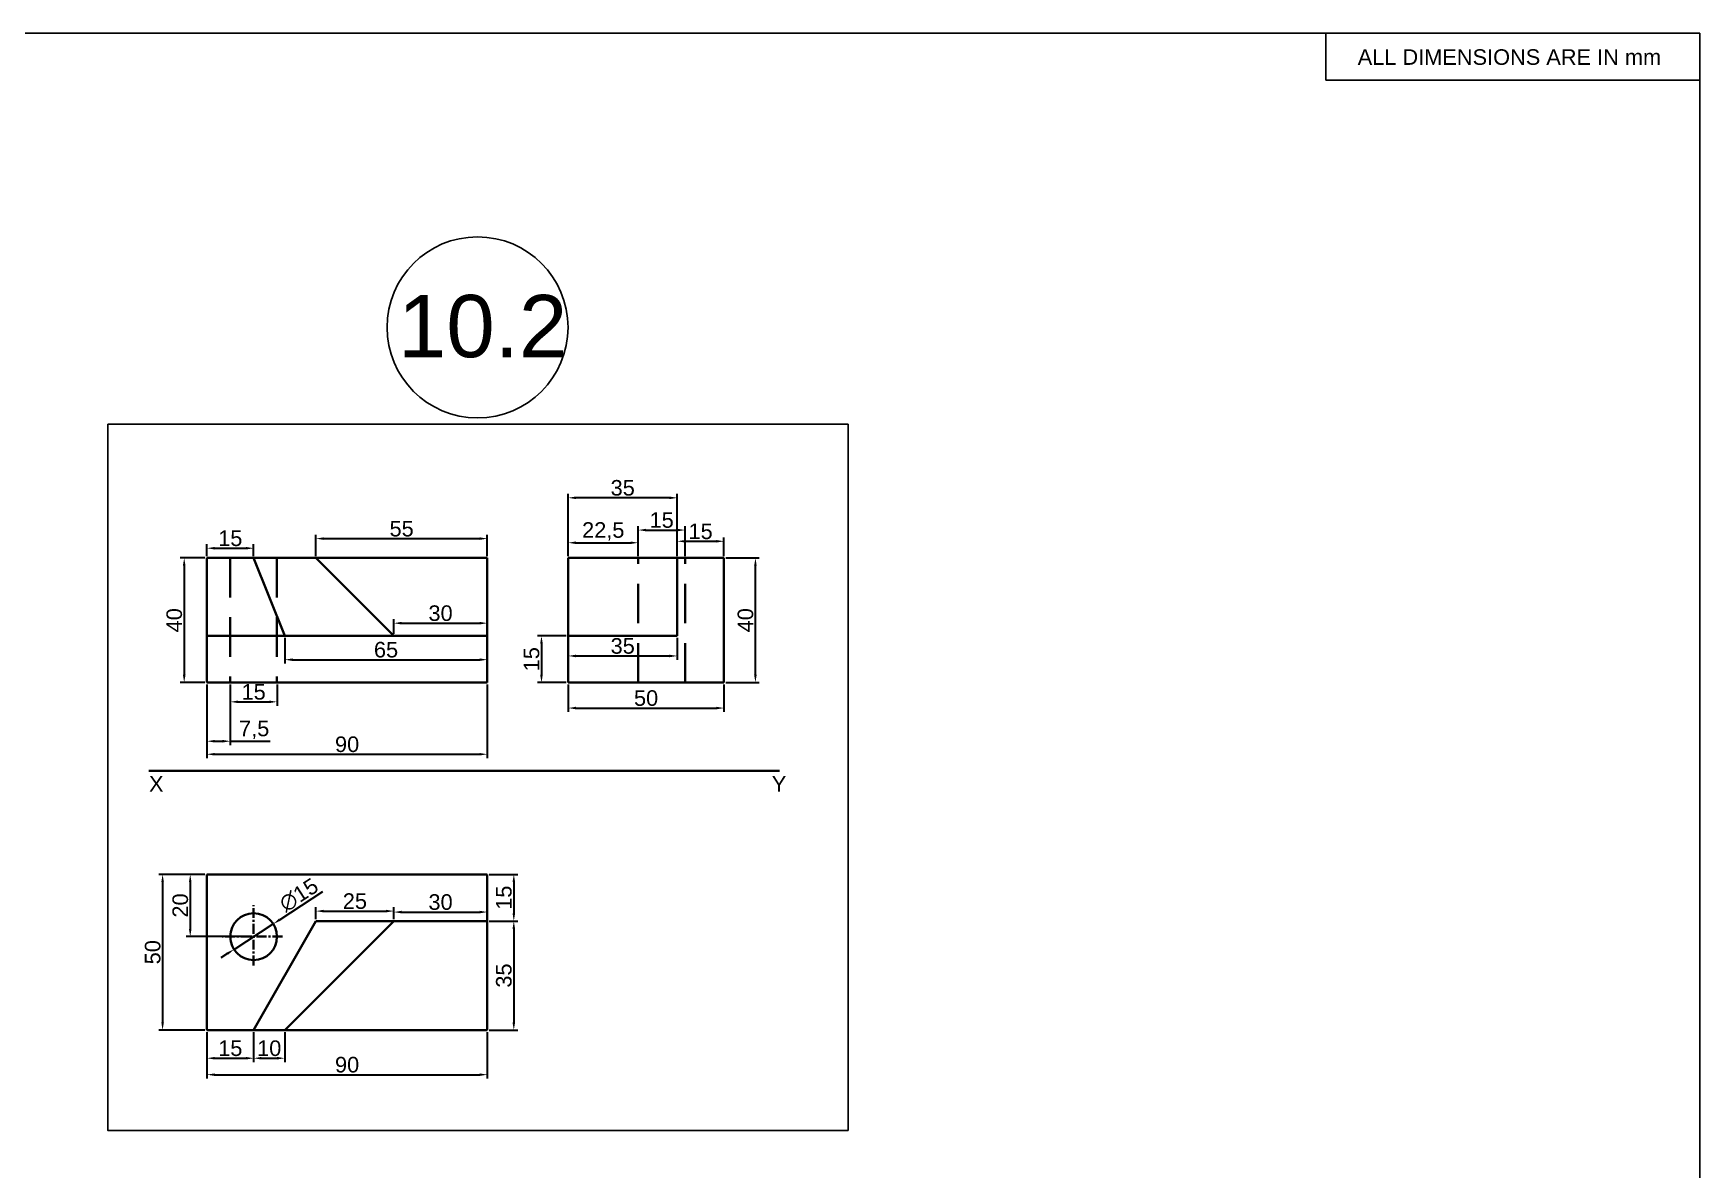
# Model space of a CAD drawing. Header units: millimetres. Extents: x 0 to 878, y 0 to 734.
# Drawn here: x 343 to 878, y 369 to 734 of the extents above; entities that cross this region are included whole.
import ezdxf

# ---------------------------------------------------------------- set-up
doc = ezdxf.new("R2010")
doc.units = ezdxf.units.MM
doc.linetypes.add('CENTER', pattern=[50.8, 31.75, -6.35, 6.35, -6.35])
doc.linetypes.add('DASHED', pattern=[19.05, 12.7, -6.35])
doc.styles.get("Standard").update_dxf_attribs({"font": 'arial.ttf'})
doc.dimstyles.new('ISO-25', dxfattribs={"dimtxt": 5, "dimasz": 2.5, "dimexe": 1.25, "dimexo": 0.625, "dimtad": 1, "dimtxsty": 'Standard', "dimcen": 2.5, "dimclrd": 3, "dimclre": 3, "dimclrt": 3, "dimadec": 0, "dimazin": 0, "dimtfac": 1, "dimtmove": 0, "dimatfit": 3, "dimfxl": 1, "dimlwd": 30, "dimlwe": 30, "dimarcsym": 0})

# ---------------------------------------------------------------- blocks, each defined once
blk = doc.blocks.new('*D33')
at = {"color": 3, "lineweight": 30, "transparency": 16777216}
for p, q in [((398.03, 565.27), (390.12, 565.27)), ((391.37, 562.77), (391.37, 527.77)), ((398.03, 525.27), (390.12, 525.27))]:
    blk.add_line(p, q, dxfattribs=at)
at = {"color": 3, "transparency": 16777216}
for points in [[(390.95, 562.77), (391.79, 562.77), (391.37, 565.27)], [(390.95, 527.77), (391.79, 527.77), (391.37, 525.27)]]:
    blk.add_solid(points, dxfattribs=at)
at = {"layer": 'Defpoints', "color": 0, "transparency": 16777216}
for p in [(398.66, 565.27), (391.37, 525.27), (398.66, 525.27)]:
    blk.add_point(p, dxfattribs=at)
at = {"color": 3, "transparency": 16777216, "insert": (388.19, 545.27), "char_height": 5, "attachment_point": 5, "rotation": 90}
blk.add_mtext('40', dxfattribs=at)
blk = doc.blocks.new('*D34')
at = {"color": 3, "lineweight": 30, "transparency": 16777216}
for p, q in [((398.66, 565.9), (398.66, 569.65)), ((401.16, 568.4), (411.16, 568.4)), ((413.66, 565.9), (413.66, 569.65))]:
    blk.add_line(p, q, dxfattribs=at)
at = {"color": 3, "transparency": 16777216}
for points in [[(401.16, 568.81), (401.16, 567.98), (398.66, 568.4)], [(411.16, 568.81), (411.16, 567.98), (413.66, 568.4)]]:
    blk.add_solid(points, dxfattribs=at)
at = {"layer": 'Defpoints', "color": 0, "transparency": 16777216}
for p in [(413.66, 568.4), (398.66, 565.27), (413.66, 565.27)]:
    blk.add_point(p, dxfattribs=at)
at = {"color": 3, "transparency": 16777216, "insert": (406.16, 571.57), "char_height": 5, "attachment_point": 5}
blk.add_mtext('15', dxfattribs=at)
blk = doc.blocks.new('*D35')
at = {"color": 3, "lineweight": 30, "transparency": 16777216}
for p, q in [((398.66, 524.65), (398.66, 505.2)), ((406.16, 524.65), (406.16, 505.2)), ((401.16, 506.45), (403.66, 506.45)), ((406.16, 506.45), (419.01, 506.45))]:
    blk.add_line(p, q, dxfattribs=at)
at = {"color": 3, "transparency": 16777216}
for points in [[(401.16, 506.86), (401.16, 506.03), (398.66, 506.45)], [(403.66, 506.86), (403.66, 506.03), (406.16, 506.45)]]:
    blk.add_solid(points, dxfattribs=at)
at = {"layer": 'Defpoints', "color": 0, "transparency": 16777216}
for p in [(398.66, 525.27), (406.16, 525.27), (406.16, 506.45)]:
    blk.add_point(p, dxfattribs=at)
at = {"color": 3, "transparency": 16777216, "insert": (413.83, 510.07), "char_height": 5, "attachment_point": 5}
blk.add_mtext('7,5', dxfattribs=at)
blk = doc.blocks.new('*D36')
at = {"color": 3, "lineweight": 30, "transparency": 16777216}
for p, q in [((406.16, 524.65), (406.16, 517.84)), ((421.16, 524.65), (421.16, 517.84)), ((408.66, 519.09), (418.66, 519.09))]:
    blk.add_line(p, q, dxfattribs=at)
at = {"color": 3, "transparency": 16777216}
for points in [[(408.66, 519.51), (408.66, 518.67), (406.16, 519.09)], [(418.66, 519.51), (418.66, 518.67), (421.16, 519.09)]]:
    blk.add_solid(points, dxfattribs=at)
at = {"layer": 'Defpoints', "color": 0, "transparency": 16777216}
for p in [(406.16, 525.27), (421.16, 525.27), (421.16, 519.09)]:
    blk.add_point(p, dxfattribs=at)
at = {"color": 3, "transparency": 16777216, "insert": (413.66, 522.27), "char_height": 5, "attachment_point": 5}
blk.add_mtext('15', dxfattribs=at)
blk = doc.blocks.new('*D37')
at = {"color": 3, "lineweight": 30, "transparency": 16777216}
for p, q in [((423.66, 539.65), (423.66, 531.37)), ((488.66, 539.65), (488.66, 531.37)), ((426.16, 532.62), (486.16, 532.62))]:
    blk.add_line(p, q, dxfattribs=at)
at = {"color": 3, "transparency": 16777216}
for points in [[(426.16, 533.04), (426.16, 532.2), (423.66, 532.62)], [(486.16, 533.04), (486.16, 532.2), (488.66, 532.62)]]:
    blk.add_solid(points, dxfattribs=at)
at = {"layer": 'Defpoints', "color": 0, "transparency": 16777216}
for p in [(423.66, 540.27), (488.66, 540.27), (488.66, 532.62)]:
    blk.add_point(p, dxfattribs=at)
at = {"color": 3, "transparency": 16777216, "insert": (456.16, 535.8), "char_height": 5, "attachment_point": 5}
blk.add_mtext('65', dxfattribs=at)
blk = doc.blocks.new('*D38')
at = {"color": 3, "lineweight": 30, "transparency": 16777216}
for p, q in [((458.66, 540.9), (458.66, 545.59)), ((488.66, 540.9), (488.66, 545.59)), ((461.16, 544.34), (486.16, 544.34))]:
    blk.add_line(p, q, dxfattribs=at)
at = {"color": 3, "transparency": 16777216}
for points in [[(461.16, 544.76), (461.16, 543.92), (458.66, 544.34)], [(486.16, 544.76), (486.16, 543.92), (488.66, 544.34)]]:
    blk.add_solid(points, dxfattribs=at)
at = {"layer": 'Defpoints', "color": 0, "transparency": 16777216}
for p in [(458.66, 540.27), (488.66, 544.34), (488.66, 540.27)]:
    blk.add_point(p, dxfattribs=at)
at = {"color": 3, "transparency": 16777216, "insert": (473.66, 547.52), "char_height": 5, "attachment_point": 5}
blk.add_mtext('30', dxfattribs=at)
blk = doc.blocks.new('*D39')
at = {"color": 3, "lineweight": 30, "transparency": 16777216}
for p, q in [((433.66, 565.9), (433.66, 572.74)), ((488.66, 565.9), (488.66, 572.74)), ((436.16, 571.49), (486.16, 571.49))]:
    blk.add_line(p, q, dxfattribs=at)
at = {"color": 3, "transparency": 16777216}
for points in [[(436.16, 571.9), (436.16, 571.07), (433.66, 571.49)], [(486.16, 571.9), (486.16, 571.07), (488.66, 571.49)]]:
    blk.add_solid(points, dxfattribs=at)
at = {"layer": 'Defpoints', "color": 0, "transparency": 16777216}
for p in [(488.66, 571.49), (433.66, 565.27), (488.66, 565.27)]:
    blk.add_point(p, dxfattribs=at)
at = {"color": 3, "transparency": 16777216, "insert": (461.16, 574.65), "char_height": 5, "attachment_point": 5}
blk.add_mtext('55', dxfattribs=at)
blk = doc.blocks.new('*D40')
at = {"color": 3, "lineweight": 30, "transparency": 16777216}
for p, q in [((398.66, 524.65), (398.66, 501.01)), ((488.66, 524.65), (488.66, 501.01)), ((401.16, 502.26), (486.16, 502.26))]:
    blk.add_line(p, q, dxfattribs=at)
at = {"color": 3, "transparency": 16777216}
for points in [[(401.16, 502.68), (401.16, 501.85), (398.66, 502.26)], [(486.16, 502.68), (486.16, 501.85), (488.66, 502.26)]]:
    blk.add_solid(points, dxfattribs=at)
at = {"layer": 'Defpoints', "color": 0, "transparency": 16777216}
for p in [(398.66, 525.27), (488.66, 525.27), (488.66, 502.26)]:
    blk.add_point(p, dxfattribs=at)
at = {"color": 3, "transparency": 16777216, "insert": (443.66, 505.44), "char_height": 5, "attachment_point": 5}
blk.add_mtext('90', dxfattribs=at)
blk = doc.blocks.new('*D41')
at = {"color": 3, "lineweight": 30, "transparency": 16777216}
for p, q in [((398.66, 413.08), (398.66, 398.15)), ((488.66, 413.08), (488.66, 398.15)), ((401.16, 399.4), (486.16, 399.4))]:
    blk.add_line(p, q, dxfattribs=at)
at = {"color": 3, "transparency": 16777216}
for points in [[(401.16, 399.82), (401.16, 398.98), (398.66, 399.4)], [(486.16, 399.82), (486.16, 398.98), (488.66, 399.4)]]:
    blk.add_solid(points, dxfattribs=at)
at = {"layer": 'Defpoints', "color": 0, "transparency": 16777216}
for p in [(398.66, 413.71), (488.66, 413.71), (488.66, 399.4)]:
    blk.add_point(p, dxfattribs=at)
at = {"color": 3, "transparency": 16777216, "insert": (443.66, 402.58), "char_height": 5, "attachment_point": 5}
blk.add_mtext('90', dxfattribs=at)
blk = doc.blocks.new('*D42')
at = {"color": 3, "lineweight": 30, "transparency": 16777216}
for p, q in [((398.66, 413.08), (398.66, 403.43)), ((413.66, 413.08), (413.66, 403.43)), ((401.16, 404.68), (411.16, 404.68))]:
    blk.add_line(p, q, dxfattribs=at)
at = {"color": 3, "transparency": 16777216}
for points in [[(401.16, 405.1), (401.16, 404.26), (398.66, 404.68)], [(411.16, 405.1), (411.16, 404.26), (413.66, 404.68)]]:
    blk.add_solid(points, dxfattribs=at)
at = {"layer": 'Defpoints', "color": 0, "transparency": 16777216}
for p in [(398.66, 413.71), (413.66, 413.71), (413.66, 404.68)]:
    blk.add_point(p, dxfattribs=at)
at = {"color": 3, "transparency": 16777216, "insert": (406.16, 407.86), "char_height": 5, "attachment_point": 5}
blk.add_mtext('15', dxfattribs=at)
blk = doc.blocks.new('*D43')
at = {"color": 3, "lineweight": 30, "transparency": 16777216}
for p, q in [((413.66, 413.08), (413.66, 403.43)), ((423.66, 413.08), (423.66, 403.43)), ((416.16, 404.68), (421.16, 404.68))]:
    blk.add_line(p, q, dxfattribs=at)
at = {"color": 3, "transparency": 16777216}
for points in [[(416.16, 405.1), (416.16, 404.26), (413.66, 404.68)], [(421.16, 405.1), (421.16, 404.26), (423.66, 404.68)]]:
    blk.add_solid(points, dxfattribs=at)
at = {"layer": 'Defpoints', "color": 0, "transparency": 16777216}
for p in [(413.66, 413.71), (423.66, 413.71), (423.66, 404.68)]:
    blk.add_point(p, dxfattribs=at)
at = {"color": 3, "transparency": 16777216, "insert": (418.66, 407.86), "char_height": 5, "attachment_point": 5}
blk.add_mtext('10', dxfattribs=at)
blk = doc.blocks.new('*D44')
at = {"color": 3, "lineweight": 30, "transparency": 16777216}
for p, q in [((433.66, 449.33), (433.66, 453.16)), ((436.16, 451.91), (456.16, 451.91)), ((458.66, 449.33), (458.66, 453.16))]:
    blk.add_line(p, q, dxfattribs=at)
at = {"color": 3, "transparency": 16777216}
for points in [[(436.16, 452.33), (436.16, 451.49), (433.66, 451.91)], [(456.16, 452.33), (456.16, 451.49), (458.66, 451.91)]]:
    blk.add_solid(points, dxfattribs=at)
at = {"layer": 'Defpoints', "color": 0, "transparency": 16777216}
for p in [(458.66, 451.91), (433.66, 448.71), (458.66, 448.71)]:
    blk.add_point(p, dxfattribs=at)
at = {"color": 3, "transparency": 16777216, "insert": (446.16, 455.09), "char_height": 5, "attachment_point": 5}
blk.add_mtext('25', dxfattribs=at)
blk = doc.blocks.new('*D45')
at = {"color": 3, "lineweight": 30, "transparency": 16777216}
for p, q in [((458.66, 449.33), (458.66, 452.85)), ((461.16, 451.6), (486.16, 451.6)), ((488.66, 449.33), (488.66, 452.85))]:
    blk.add_line(p, q, dxfattribs=at)
at = {"color": 3, "transparency": 16777216}
for points in [[(461.16, 452.02), (461.16, 451.18), (458.66, 451.6)], [(486.16, 452.02), (486.16, 451.18), (488.66, 451.6)]]:
    blk.add_solid(points, dxfattribs=at)
at = {"layer": 'Defpoints', "color": 0, "transparency": 16777216}
for p in [(488.66, 451.6), (458.66, 448.71), (488.66, 448.71)]:
    blk.add_point(p, dxfattribs=at)
at = {"color": 3, "transparency": 16777216, "insert": (473.66, 454.78), "char_height": 5, "attachment_point": 5}
blk.add_mtext('30', dxfattribs=at)
blk = doc.blocks.new('*D46')
at = {"color": 3, "lineweight": 30, "transparency": 16777216}
for p, q in [((489.28, 448.71), (498.42, 448.71)), ((497.17, 446.21), (497.17, 416.21)), ((489.28, 413.71), (498.42, 413.71))]:
    blk.add_line(p, q, dxfattribs=at)
at = {"color": 3, "transparency": 16777216}
for points in [[(496.76, 446.21), (497.59, 446.21), (497.17, 448.71)], [(496.76, 416.21), (497.59, 416.21), (497.17, 413.71)]]:
    blk.add_solid(points, dxfattribs=at)
at = {"layer": 'Defpoints', "color": 0, "transparency": 16777216}
for p in [(488.66, 448.71), (488.66, 413.71), (497.17, 413.71)]:
    blk.add_point(p, dxfattribs=at)
at = {"color": 3, "transparency": 16777216, "insert": (493.99, 431.21), "char_height": 5, "attachment_point": 5, "rotation": 90}
blk.add_mtext('35', dxfattribs=at)
blk = doc.blocks.new('*D47')
at = {"color": 3, "lineweight": 30, "transparency": 16777216}
for p, q in [((489.28, 463.71), (498.42, 463.71)), ((497.17, 461.21), (497.17, 451.21)), ((489.28, 448.71), (498.42, 448.71))]:
    blk.add_line(p, q, dxfattribs=at)
at = {"color": 3, "transparency": 16777216}
for points in [[(496.76, 461.21), (497.59, 461.21), (497.17, 463.71)], [(496.76, 451.21), (497.59, 451.21), (497.17, 448.71)]]:
    blk.add_solid(points, dxfattribs=at)
at = {"layer": 'Defpoints', "color": 0, "transparency": 16777216}
for p in [(488.66, 463.71), (488.66, 448.71), (497.17, 448.71)]:
    blk.add_point(p, dxfattribs=at)
at = {"color": 3, "transparency": 16777216, "insert": (494, 456.21), "char_height": 5, "attachment_point": 5, "rotation": 90}
blk.add_mtext('15', dxfattribs=at)
blk = doc.blocks.new('*D48')
at = {"color": 3, "lineweight": 30, "transparency": 16777216}
for p, q in [((398.03, 463.71), (383.18, 463.71)), ((384.43, 461.21), (384.43, 416.21)), ((398.03, 413.71), (383.18, 413.71))]:
    blk.add_line(p, q, dxfattribs=at)
at = {"color": 3, "transparency": 16777216}
for points in [[(384.02, 461.21), (384.85, 461.21), (384.43, 463.71)], [(384.02, 416.21), (384.85, 416.21), (384.43, 413.71)]]:
    blk.add_solid(points, dxfattribs=at)
at = {"layer": 'Defpoints', "color": 0, "transparency": 16777216}
for p in [(398.66, 463.71), (384.43, 413.71), (398.66, 413.71)]:
    blk.add_point(p, dxfattribs=at)
at = {"color": 3, "transparency": 16777216, "insert": (381.26, 438.71), "char_height": 5, "attachment_point": 5, "rotation": 90}
blk.add_mtext('50', dxfattribs=at)
blk = doc.blocks.new('*D49')
at = {"color": 3, "lineweight": 30, "transparency": 16777216}
for p, q in [((398.03, 463.71), (392.05, 463.71)), ((393.3, 461.21), (393.3, 446.21)), ((413.03, 443.71), (392.05, 443.71))]:
    blk.add_line(p, q, dxfattribs=at)
at = {"color": 3, "transparency": 16777216}
for points in [[(392.88, 461.21), (393.71, 461.21), (393.3, 463.71)], [(392.88, 446.21), (393.71, 446.21), (393.3, 443.71)]]:
    blk.add_solid(points, dxfattribs=at)
at = {"layer": 'Defpoints', "color": 0, "transparency": 16777216}
for p in [(398.66, 463.71), (393.3, 443.71), (413.66, 443.71)]:
    blk.add_point(p, dxfattribs=at)
at = {"color": 3, "transparency": 16777216, "insert": (390.12, 453.71), "char_height": 5, "attachment_point": 5, "rotation": 90}
blk.add_mtext('20', dxfattribs=at)
blk = doc.blocks.new('*D50')
at = {"color": 3, "lineweight": 30, "transparency": 16777216}
for p, q in [((435.8, 458.06), (422.05, 449.15)), ((407.36, 439.63), (419.95, 447.79)), ((405.27, 438.27), (403.17, 436.91))]:
    blk.add_line(p, q, dxfattribs=at)
at = {"color": 3, "transparency": 16777216}
for points in [[(421.82, 449.5), (422.27, 448.8), (419.95, 447.79)], [(405.04, 438.62), (405.49, 437.92), (407.36, 439.63)]]:
    blk.add_solid(points, dxfattribs=at)
at = {"layer": 'Defpoints', "color": 0, "transparency": 16777216}
for p in [(419.95, 447.79), (407.36, 439.63)]:
    blk.add_point(p, dxfattribs=at)
at = {"color": 3, "transparency": 16777216, "insert": (428.17, 457.07), "char_height": 5, "attachment_point": 5, "rotation": 32.9528}
blk.add_mtext('∅15', dxfattribs=at)
blk = doc.blocks.new('*D51')
at = {"color": 3, "lineweight": 30, "transparency": 16777216}
for p, q in [((514.63, 524.65), (514.63, 515.84)), ((564.63, 524.65), (564.63, 515.84)), ((517.13, 517.09), (562.13, 517.09))]:
    blk.add_line(p, q, dxfattribs=at)
at = {"color": 3, "transparency": 16777216}
for points in [[(517.13, 517.51), (517.13, 516.68), (514.63, 517.09)], [(562.13, 517.51), (562.13, 516.68), (564.63, 517.09)]]:
    blk.add_solid(points, dxfattribs=at)
at = {"layer": 'Defpoints', "color": 0, "transparency": 16777216}
for p in [(514.63, 525.27), (564.63, 525.27), (564.63, 517.09)]:
    blk.add_point(p, dxfattribs=at)
at = {"color": 3, "transparency": 16777216, "insert": (539.63, 520.27), "char_height": 5, "attachment_point": 5}
blk.add_mtext('50', dxfattribs=at)
blk = doc.blocks.new('*D52')
at = {"color": 3, "lineweight": 30, "transparency": 16777216}
for p, q in [((514.01, 540.27), (504.81, 540.27)), ((506.06, 537.77), (506.06, 527.77)), ((514.01, 525.27), (504.81, 525.27))]:
    blk.add_line(p, q, dxfattribs=at)
at = {"color": 3, "transparency": 16777216}
for points in [[(505.64, 537.77), (506.47, 537.77), (506.06, 540.27)], [(505.64, 527.77), (506.47, 527.77), (506.06, 525.27)]]:
    blk.add_solid(points, dxfattribs=at)
at = {"layer": 'Defpoints', "color": 0, "transparency": 16777216}
for p in [(514.63, 540.27), (506.06, 525.27), (514.63, 525.27)]:
    blk.add_point(p, dxfattribs=at)
at = {"color": 3, "transparency": 16777216, "insert": (502.88, 532.77), "char_height": 5, "attachment_point": 5, "rotation": 90}
blk.add_mtext('15', dxfattribs=at)
blk = doc.blocks.new('*D53')
at = {"color": 3, "lineweight": 30, "transparency": 16777216}
for p, q in [((565.26, 565.27), (575.98, 565.27)), ((574.73, 527.77), (574.73, 562.77)), ((565.26, 525.27), (575.98, 525.27))]:
    blk.add_line(p, q, dxfattribs=at)
at = {"color": 3, "transparency": 16777216}
for points in [[(574.31, 562.77), (575.14, 562.77), (574.73, 565.27)], [(574.31, 527.77), (575.14, 527.77), (574.73, 525.27)]]:
    blk.add_solid(points, dxfattribs=at)
at = {"layer": 'Defpoints', "color": 0, "transparency": 16777216}
for p in [(564.63, 565.27), (574.73, 565.27), (564.63, 525.27)]:
    blk.add_point(p, dxfattribs=at)
at = {"color": 3, "transparency": 16777216, "insert": (571.55, 545.27), "char_height": 5, "attachment_point": 5, "rotation": 90}
blk.add_mtext('40', dxfattribs=at)
blk = doc.blocks.new('*D54')
at = {"color": 3, "lineweight": 30, "transparency": 16777216}
for p, q in [((514.63, 565.9), (514.63, 571.41)), ((517.13, 570.16), (534.63, 570.16)), ((537.13, 565.9), (537.13, 571.41))]:
    blk.add_line(p, q, dxfattribs=at)
at = {"color": 3, "transparency": 16777216}
for points in [[(517.13, 570.57), (517.13, 569.74), (514.63, 570.16)], [(534.63, 570.57), (534.63, 569.74), (537.13, 570.16)]]:
    blk.add_solid(points, dxfattribs=at)
at = {"layer": 'Defpoints', "color": 0, "transparency": 16777216}
for p in [(537.13, 570.16), (514.63, 565.27), (537.13, 565.27)]:
    blk.add_point(p, dxfattribs=at)
at = {"color": 3, "transparency": 16777216, "insert": (525.88, 573.79), "char_height": 5, "attachment_point": 5}
blk.add_mtext('22,5', dxfattribs=at)
blk = doc.blocks.new('*D55')
at = {"color": 3, "lineweight": 30, "transparency": 16777216}
for p, q in [((549.63, 565.9), (549.63, 571.88)), ((552.13, 570.63), (562.13, 570.63)), ((564.63, 565.9), (564.63, 571.88))]:
    blk.add_line(p, q, dxfattribs=at)
at = {"color": 3, "transparency": 16777216}
for points in [[(552.13, 571.04), (552.13, 570.21), (549.63, 570.63)], [(562.13, 571.04), (562.13, 570.21), (564.63, 570.63)]]:
    blk.add_solid(points, dxfattribs=at)
at = {"layer": 'Defpoints', "color": 0, "transparency": 16777216}
for p in [(564.63, 570.63), (549.63, 565.27), (564.63, 565.27)]:
    blk.add_point(p, dxfattribs=at)
at = {"color": 3, "transparency": 16777216, "insert": (557.13, 573.8), "char_height": 5, "attachment_point": 5}
blk.add_mtext('15', dxfattribs=at)
blk = doc.blocks.new('*D56')
at = {"color": 3, "lineweight": 30, "transparency": 16777216}
for p, q in [((537.13, 565.9), (537.13, 575.49)), ((539.63, 574.24), (549.63, 574.24)), ((552.13, 565.9), (552.13, 575.49))]:
    blk.add_line(p, q, dxfattribs=at)
at = {"color": 3, "transparency": 16777216}
for points in [[(539.63, 574.65), (539.63, 573.82), (537.13, 574.24)], [(549.63, 574.65), (549.63, 573.82), (552.13, 574.24)]]:
    blk.add_solid(points, dxfattribs=at)
at = {"layer": 'Defpoints', "color": 0, "transparency": 16777216}
for p in [(552.13, 574.24), (537.13, 565.27), (552.13, 565.27)]:
    blk.add_point(p, dxfattribs=at)
at = {"color": 3, "transparency": 16777216, "insert": (544.63, 577.42), "char_height": 5, "attachment_point": 5}
blk.add_mtext('15', dxfattribs=at)
blk = doc.blocks.new('*D57')
at = {"color": 3, "lineweight": 30, "transparency": 16777216}
for p, q in [((514.63, 565.9), (514.63, 585.83)), ((547.13, 584.58), (517.13, 584.58)), ((549.63, 565.9), (549.63, 585.83))]:
    blk.add_line(p, q, dxfattribs=at)
at = {"color": 3, "transparency": 16777216}
for points in [[(517.13, 585), (517.13, 584.16), (514.63, 584.58)], [(547.13, 585), (547.13, 584.16), (549.63, 584.58)]]:
    blk.add_solid(points, dxfattribs=at)
at = {"layer": 'Defpoints', "color": 0, "transparency": 16777216}
for p in [(514.63, 584.58), (514.63, 565.27), (549.63, 565.27)]:
    blk.add_point(p, dxfattribs=at)
at = {"color": 3, "transparency": 16777216, "insert": (532.13, 587.76), "char_height": 5, "attachment_point": 5}
blk.add_mtext('35', dxfattribs=at)
blk = doc.blocks.new('*D58')
at = {"color": 3, "lineweight": 30, "transparency": 16777216}
for p, q in [((514.63, 539.65), (514.63, 532.57)), ((549.63, 539.65), (549.63, 532.57)), ((517.13, 533.82), (547.13, 533.82))]:
    blk.add_line(p, q, dxfattribs=at)
at = {"color": 3, "transparency": 16777216}
for points in [[(517.13, 534.23), (517.13, 533.4), (514.63, 533.82)], [(547.13, 534.23), (547.13, 533.4), (549.63, 533.82)]]:
    blk.add_solid(points, dxfattribs=at)
at = {"layer": 'Defpoints', "color": 0, "transparency": 16777216}
for p in [(514.63, 540.27), (549.63, 540.27), (549.63, 533.82)]:
    blk.add_point(p, dxfattribs=at)
at = {"color": 3, "transparency": 16777216, "insert": (532.13, 537), "char_height": 5, "attachment_point": 5}
blk.add_mtext('35', dxfattribs=at)

msp = doc.modelspace()

# ---------------------------------------------------------------- linework, layer by layer
for p, q in [((757.827, 733.696), (757.827, 718.696)), ((757.827, 718.696), (877.827, 718.696))]:
    msp.add_line(p, q)
at = {"color": 6, "lineweight": 40}
for p, q in [((488.656, 565.272), (398.656, 565.272)), ((398.656, 565.272), (398.656, 525.272)), ((413.656, 565.272), (423.656, 540.272)), ((433.656, 565.272), (458.656, 540.272)), ((488.656, 525.272), (488.656, 565.272)), ((488.656, 540.272), (398.656, 540.272)), ((398.656, 525.272), (488.656, 525.272))]:
    msp.add_line(p, q, dxfattribs=at)
at = {"color": 32, "linetype": 'DASHED', "lineweight": 40, "true_color": 0xcd6928}
for p, q in [((406.156, 565.272), (406.156, 525.272)), ((421.156, 565.272), (421.156, 525.272)), ((537.134, 525.272), (537.134, 565.272)), ((552.134, 525.272), (552.134, 565.272))]:
    msp.add_line(p, q, dxfattribs=at)
at = {"color": 2, "lineweight": 40}
for p, q in [((564.634, 565.272), (514.634, 565.272)), ((514.634, 565.272), (514.634, 525.272)), ((549.634, 540.272), (549.634, 565.272)), ((564.634, 525.272), (564.634, 565.272)), ((514.634, 540.272), (549.634, 540.272)), ((514.634, 525.272), (564.634, 525.272))]:
    msp.add_line(p, q, dxfattribs=at)
at = {"color": 1, "lineweight": 40}
msp.add_line((380.049, 496.962), (582.417, 496.962), dxfattribs=at)
at = {"color": 4, "lineweight": 40}
for p, q in [((398.656, 463.709), (488.656, 463.709)), ((398.656, 463.709), (398.656, 413.709)), ((488.656, 413.709), (488.656, 463.709)), ((433.656, 448.709), (413.656, 413.709)), ((458.656, 448.709), (423.656, 413.709)), ((433.656, 448.709), (488.656, 448.709)), ((398.656, 413.709), (488.656, 413.709))]:
    msp.add_line(p, q, dxfattribs=at)
at = {"color": 0, "linetype": 'CENTER', "lineweight": 40, "ltscale": 0.1}
for p, q in [((413.656, 434.481), (413.656, 453.776)), ((422.884, 443.709), (403.589, 443.709))]:
    msp.add_line(p, q, dxfattribs=at)
for points in [[(0, 0), (877.827, 0), (877.827, 733.696), (0, 733.696)], [(366.804, 608.197), (604.494, 608.197), (604.494, 381.48), (366.804, 381.48)]]:
    msp.add_lwpolyline(points, close=True)
msp.add_circle((485.529, 639.296), 29.053)
at = {"color": 4, "lineweight": 40}
msp.add_circle((413.656, 443.709), 7.5, dxfattribs=at)

# ---------------------------------------------------------------- texts
for s, height, p in [('ALL DIMENSIONS ARE IN mm', 5, (768.056, 723.579)), ('10.2', 20, (459.979, 629.706))]:
    msp.add_text(s, height=height).set_placement(p)
at = {"lineweight": 40}
for s, p in [('X', (380.076, 490.242)), ('Y', (579.979, 490.242))]:
    msp.add_text(s, height=5, dxfattribs=at).set_placement(p)

# ---------------------------------------------------------------- dimensions: what is measured, and where the dimension line sits
for base, p1, p2, picture, middle in [((514.634, 584.579), (549.634, 565.272), (514.634, 565.272), '*D57', (532.134, 587.759)), ((488.656, 571.487), (433.656, 565.272), (488.656, 565.272), '*D39', (461.156, 574.655)), ((552.134, 574.238), (537.134, 565.272), (552.134, 565.272), '*D56', (544.634, 577.415)), ((413.656, 568.397), (398.656, 565.272), (413.656, 565.272), '*D34', (406.156, 571.575)), ((537.134, 570.156), (514.634, 565.272), (537.134, 565.272), '*D54', (525.884, 573.786)), ((564.634, 570.627), (549.634, 565.272), (564.634, 565.272), '*D55', (557.134, 573.805)), ((488.656, 544.339), (458.656, 540.272), (488.656, 540.272), '*D38', (473.656, 547.519)), ((488.656, 532.621), (423.656, 540.272), (488.656, 540.272), '*D37', (456.156, 535.798)), ((549.634, 533.816), (514.634, 540.272), (549.634, 540.272), '*D58', (532.134, 536.996)), ((406.156, 506.446), (398.656, 525.272), (406.156, 525.272), '*D35', (413.831, 510.065)), ((488.656, 502.262), (398.656, 525.272), (488.656, 525.272), '*D40', (443.656, 505.44)), ((421.156, 519.089), (406.156, 525.272), (421.156, 525.272), '*D36', (413.656, 522.267)), ((564.634, 517.094), (514.634, 525.272), (564.634, 525.272), '*D51', (539.634, 520.271)), ((458.656, 451.911), (433.656, 448.709), (458.656, 448.709), '*D44', (446.156, 455.089)), ((488.656, 451.6), (458.656, 448.709), (488.656, 448.709), '*D45', (473.656, 454.78)), ((488.656, 399.399), (398.656, 413.709), (488.656, 413.709), '*D41', (443.656, 402.577)), ((413.656, 404.681), (398.656, 413.709), (413.656, 413.709), '*D42', (406.156, 407.859)), ((423.656, 404.681), (413.656, 413.709), (423.656, 413.709), '*D43', (418.656, 407.859))]:
    dim = msp.add_linear_dim(base=base, p1=p1, p2=p2, dimstyle='ISO-25')
    dim.commit()
    dim.dimension.update_dxf_attribs({"geometry": picture, "text_midpoint": middle})
for base, p1, p2, picture, middle in [((391.371, 525.272), (398.656, 565.272), (398.656, 525.272), '*D33', (388.193, 545.272)), ((574.725, 565.272), (564.634, 525.272), (564.634, 565.272), '*D53', (571.547, 545.272)), ((506.058, 525.272), (514.634, 540.272), (514.634, 525.272), '*D52', (502.88, 532.772)), ((384.434, 413.709), (398.656, 463.709), (398.656, 413.709), '*D48', (381.256, 438.709)), ((393.297, 443.709), (398.656, 463.709), (413.656, 443.709), '*D49', (390.119, 453.709)), ((497.174, 448.709), (488.656, 463.709), (488.656, 448.709), '*D47', (493.997, 456.209)), ((497.174, 413.709), (488.656, 448.709), (488.656, 413.709), '*D46', (493.995, 431.209))]:
    dim = msp.add_linear_dim(base=base, p1=p1, p2=p2, angle=90, dimstyle='ISO-25')
    dim.commit()
    dim.dimension.update_dxf_attribs({"geometry": picture, "text_midpoint": middle})
dim = msp.add_diameter_dim_2p(p1=(407.363, 439.629), p2=(419.95, 447.789), dimstyle='ISO-25')
dim.commit()
dim.dimension.update_dxf_attribs({"geometry": '*D50', "text_midpoint": (428.168, 457.07)})

doc.saveas('drawing.dxf')
